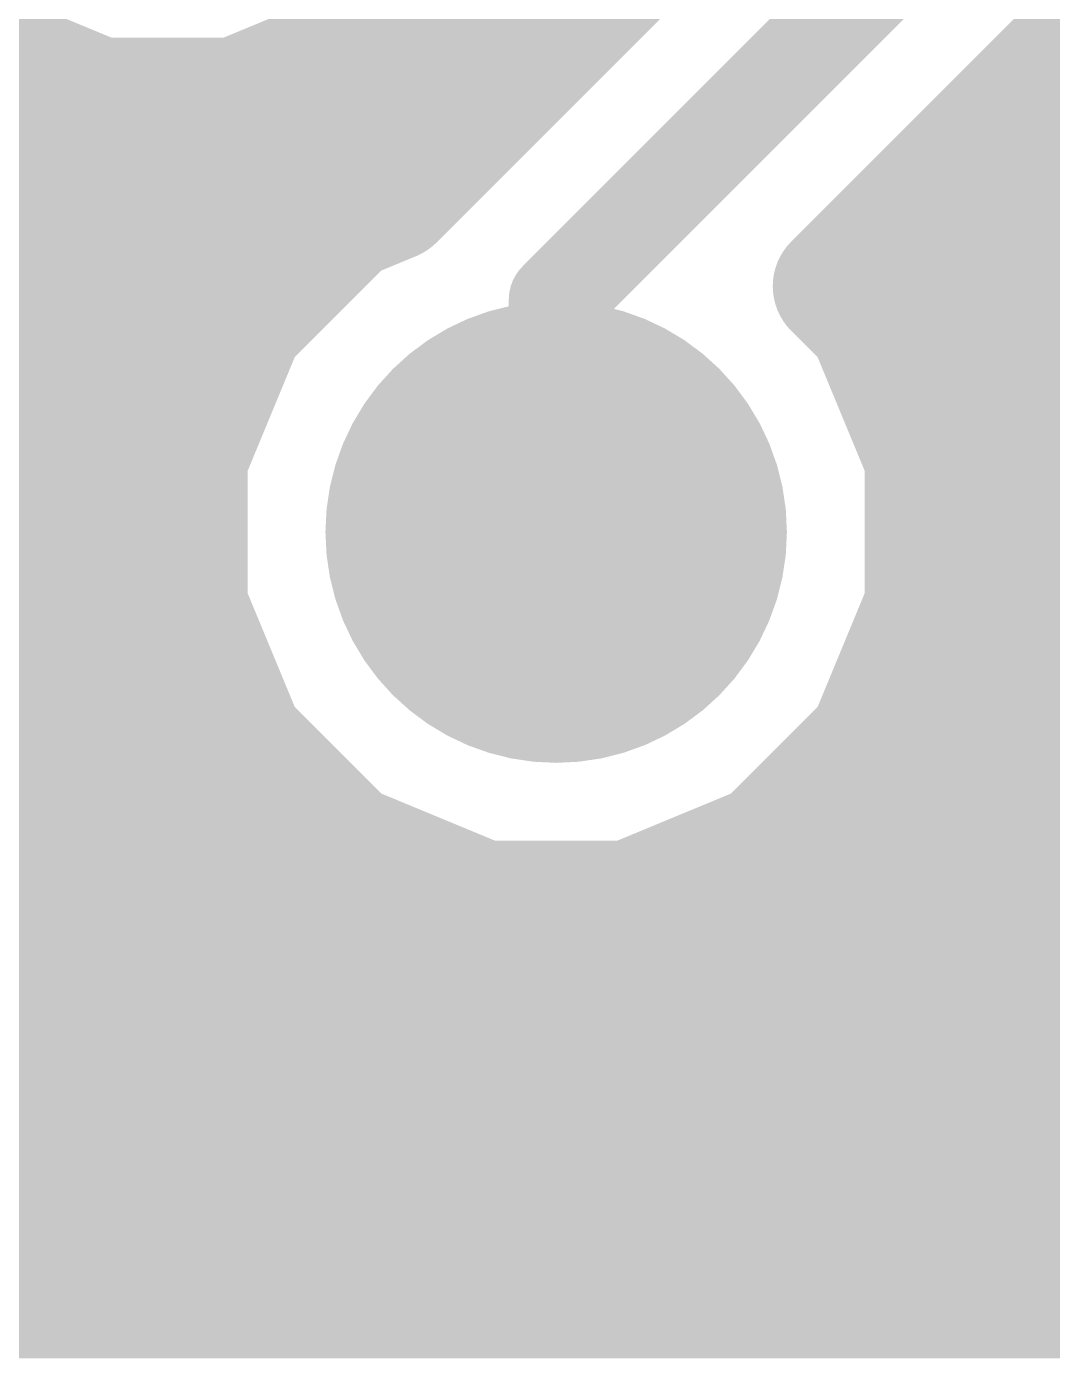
# Model space of a CAD drawing. Extents: x -40.6 to 40.6, y -25.6 to 25.6.
# Drawn here: x -37.025 to -33.724, y -25.569 to -21.285 of the extents above; entities that cross this region are included whole.
import ezdxf

# ---------------------------------------------------------------- set-up
doc = ezdxf.new("R2010")
doc.units = 0
doc.layers.add('1', color=22, linetype='CONTINUOUS')
doc.layers.add('17', color=82, linetype='CONTINUOUS')

# ---------------------------------------------------------------- blocks, each defined once
blk = doc.blocks.new('ROUNDP')
at = {"const_width": 0.5}
blk.add_lwpolyline([(0, -0.25, 1), (0, 0.25, 1), (0, -0.25)], format="xyb", dxfattribs=at)

msp = doc.modelspace()

# ---------------------------------------------------------------- linework, layer by layer
at = {"layer": '1'}
for points, const_width in [([(-34.7178, -20.7042), (-35.849, -21.8354)], 0.4064), ([(-35.3208, -22.1636), (-34.1122, -20.955)], 0.3048), ([(-37.5065, -21.0457), (-37.1962, -21.356)], 0.4064), ([(-35.9464, -21.356), (-35.6361, -21.0457)], 0.4064), ([(-35.7231, -21.1328), (-35.1464, -21.1328)], 0.4064), ([(-33.8614, -21.5606), (-33.5066, -21.2058)], 0.4064), ([(-37.1962, -21.356), (-36.7907, -21.524)], 0.4064), ([(-36.3519, -21.524), (-35.9464, -21.356)], 0.4064), ([(-36.7907, -21.524), (-36.3519, -21.524)], 0.4064), ([(-40.3519, -21.5392), (-35.5528, -21.5392)], 0.4064), ([(-34.4207, -22.1199), (-33.8614, -21.5606)], 0.4064), ([(-33.8614, -21.5606), (-33.8614, -21.5606)], 0.4064), ([(-33.84, -21.5392), (-22.6024, -21.5392)], 0.4064), ([(-35.849, -21.8354), (-35.9981, -21.8971)], 0.4064), ([(-35.9981, -21.8971), (-36.3345, -22.2335)], 0.4064), ([(-37.9008, -21.9456), (-36.0466, -21.9456)], 0.4064), ([(-34.2464, -21.9456), (-31.5334, -21.9456)], 0.4064), ([(-34.3071, -22.2335), (-34.4207, -22.1199)], 0.4064), ([(-35.3208, -22.9108), (-35.3208, -22.1636)], 0.3048), ([(-36.3345, -22.2335), (-36.5165, -22.673)], 0.4064), ([(-34.1251, -22.673), (-34.3071, -22.2335)], 0.4064), ([(-37.6157, -22.352), (-36.3835, -22.352)], 0.4064), ([(-34.258, -22.352), (-31.8825, -22.352)], 0.4064), ([(-36.5165, -22.673), (-36.5165, -23.1486)], 0.4064), ([(-34.1251, -23.1486), (-34.1251, -22.673)], 0.4064), ([(-37.4946, -22.7584), (-36.5165, -22.7584)], 0.4064), ([(-34.1251, -22.7584), (-32.0113, -22.7584)], 0.4064), ([(-37.5171, -23.1648), (-36.5098, -23.1648)], 0.4064), ([(-36.5165, -23.1486), (-36.3345, -23.5881)], 0.4064), ([(-34.3071, -23.5881), (-34.1251, -23.1486)], 0.4064), ([(-34.1318, -23.1648), (-31.9952, -23.1648)], 0.4064), ([(-37.6867, -23.5712), (-36.3415, -23.5712)], 0.4064), ([(-36.3345, -23.5881), (-35.9981, -23.9245)], 0.4064), ([(-34.6435, -23.9245), (-34.3071, -23.5881)], 0.4064), ([(-34.3001, -23.5712), (-31.8239, -23.5712)], 0.4064), ([(-35.9981, -23.9245), (-35.5586, -24.1065)], 0.4064), ([(-35.083, -24.1065), (-34.6435, -23.9245)], 0.4064), ([(-38.1144, -23.9776), (-35.8698, -23.9776)], 0.4064), ([(-34.7718, -23.9776), (-31.3696, -23.9776)], 0.4064), ([(-35.5586, -24.1065), (-35.083, -24.1065)], 0.4064), ([(-39.4788, -24.384), (-10.7934, -24.384)], 0.4064), ([(-39.126, -24.7904), (-10.4689, -24.7904)], 0.4064), ([(-38.8985, -25.1968), (38.9094, -25.1968)], 0.4064), ([(38.5318, -25.3659), (-38.3311, -25.3659)], 0.4064)]:
    msp.add_lwpolyline(points, dxfattribs=dict(at, const_width=const_width))
for points, const_width in [([(-35.7231, -21.0312, 1), (-35.7231, -21.2344)], 0.2032), ([(-35.1464, -21.2344, 1), (-35.1464, -21.0312)], 0.2032), ([(-35.9075, -21.4499, 1), (-35.9853, -21.2622)], 0.2032), ([(-37.2681, -21.4279, 1), (-37.1244, -21.2842)], 0.2032), ([(-36.0182, -21.2842, 1), (-35.8745, -21.4279)], 0.2032), ([(-36.7907, -21.4224, 1), (-36.7907, -21.6256)], 0.2032), ([(-36.8296, -21.6179, 1), (-36.7519, -21.4301)], 0.2032), ([(-36.3907, -21.4301, 1), (-36.313, -21.6179)], 0.2032), ([(-36.3519, -21.6256, 1), (-36.3519, -21.4224)], 0.2032), ([(-35.5528, -21.6408, 1), (-35.5528, -21.4376)], 0.2032), ([(-33.8614, -21.459, 1), (-33.8614, -21.6622)], 0.2032), ([(-33.84, -21.4376, 1), (-33.84, -21.6408)], 0.2032), ([(-33.7895, -21.6324, 1), (-33.9332, -21.4888)], 0.2032), ([(-33.8614, -21.6622, 1), (-33.8614, -21.459)], 0.2032), ([(-33.9332, -21.4888, 1), (-33.7895, -21.6324)], 0.2032), ([(-35.8101, -21.9293, 1), (-35.8879, -21.7415)], 0.2032), ([(-35.9209, -21.7635, 1), (-35.7772, -21.9072)], 0.2032), ([(-36.037, -21.8033, 1), (-35.9592, -21.991)], 0.2032), ([(-35.9263, -21.969, 1), (-36.07, -21.8253)], 0.2032), ([(-36.0466, -22.0472, 1), (-36.0466, -21.844)], 0.2032), ([(-34.2464, -21.844, 1), (-34.2464, -22.0472)], 0.2032), ([(-34.3488, -22.0481, 1), (-34.4925, -22.1918)], 0.2032), ([(-34.4925, -22.0481, 1), (-34.3488, -22.1918)], 0.2032), ([(-35.2446, -22.1636, 1), (-35.397, -22.1636)], 0.1524), ([(-36.4063, -22.1616, 1), (-36.2626, -22.3053)], 0.2032), ([(-36.2406, -22.2724, 1), (-36.4283, -22.1946)], 0.2032), ([(-35.3747, -22.1097, 1), (-35.2669, -22.2175)], 0.1524), ([(-34.2133, -22.1946, 1), (-34.401, -22.2724)], 0.2032), ([(-34.379, -22.3053, 1), (-34.2353, -22.1616)], 0.2032), ([(-36.3835, -22.4536, 1), (-36.3835, -22.2504)], 0.2032), ([(-34.258, -22.2504, 1), (-34.258, -22.4536)], 0.2032), ([(-36.4149, -22.673, 1), (-36.6181, -22.673)], 0.2032), ([(-34.0235, -22.673, 1), (-34.2267, -22.673)], 0.2032), ([(-36.6104, -22.6341, 1), (-36.4226, -22.7118)], 0.2032), ([(-34.219, -22.7118, 1), (-34.0312, -22.6341)], 0.2032), ([(-36.5165, -22.86, 1), (-36.5165, -22.6568)], 0.2032), ([(-34.1251, -22.6568, 1), (-34.1251, -22.86)], 0.2032), ([(-35.397, -22.9108, 1), (-35.2446, -22.9108)], 0.1524), ([(-36.4226, -23.1098, 1), (-36.6104, -23.1875)], 0.2032), ([(-36.5098, -23.2664, 1), (-36.5098, -23.0632)], 0.2032), ([(-34.1318, -23.0632, 1), (-34.1318, -23.2664)], 0.2032), ([(-34.0312, -23.1875, 1), (-34.219, -23.1098)], 0.2032), ([(-36.6181, -23.1486, 1), (-36.4149, -23.1486)], 0.2032), ([(-34.2267, -23.1486, 1), (-34.0235, -23.1486)], 0.2032), ([(-36.2626, -23.5163, 1), (-36.4063, -23.66)], 0.2032), ([(-36.3415, -23.6728, 1), (-36.3415, -23.4696)], 0.2032), ([(-34.3001, -23.4696, 1), (-34.3001, -23.6728)], 0.2032), ([(-34.2353, -23.66, 1), (-34.379, -23.5163)], 0.2032), ([(-36.4283, -23.627, 1), (-36.2406, -23.5492)], 0.2032), ([(-34.401, -23.5492, 1), (-34.2133, -23.627)], 0.2032), ([(-35.9592, -23.8306, 1), (-36.037, -24.0183)], 0.2032), ([(-34.6046, -24.0183, 1), (-34.6824, -23.8306)], 0.2032), ([(-36.07, -23.9963, 1), (-35.9263, -23.8526)], 0.2032), ([(-35.8698, -24.0792, 1), (-35.8698, -23.876)], 0.2032), ([(-34.7718, -23.876, 1), (-34.7718, -24.0792)], 0.2032), ([(-34.7153, -23.8526, 1), (-34.5716, -23.9963)], 0.2032), ([(-35.5586, -24.0049, 1), (-35.5586, -24.2081)], 0.2032), ([(-35.083, -24.2081, 1), (-35.083, -24.0049)], 0.2032), ([(-35.5975, -24.2004, 1), (-35.5198, -24.0126)], 0.2032), ([(-35.1218, -24.0126, 1), (-35.0441, -24.2004)], 0.2032)]:
    msp.add_lwpolyline(points, format="xyb", dxfattribs=dict(at, const_width=const_width))

# ---------------------------------------------------------------- block references
at = {"layer": '17', "xscale": 1.485, "yscale": 1.485, "rotation": 180}
msp.add_blockref('ROUNDP', (-35.3208, -22.9108), dxfattribs=at)

doc.saveas('drawing.dxf')
